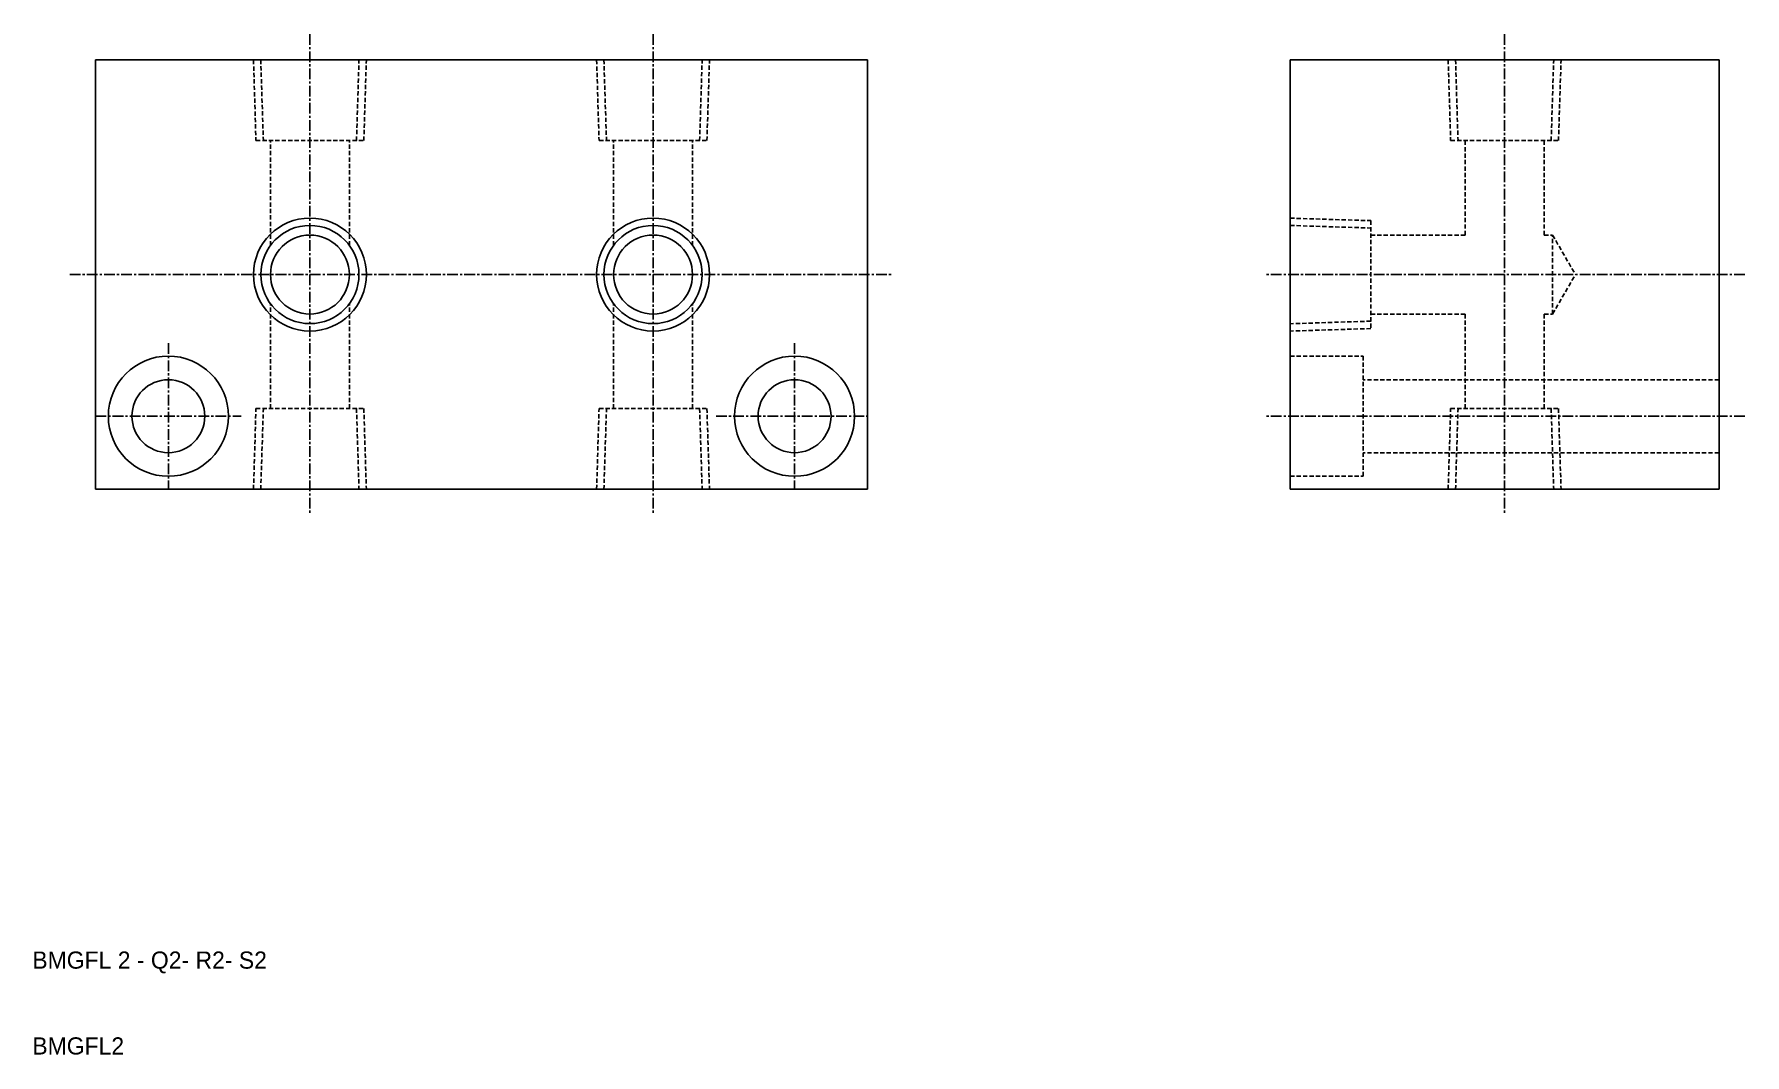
# Model space of a CAD drawing. Extents: x 1939 to 2139, y 212 to 331.
import ezdxf

# ---------------------------------------------------------------- set-up
doc = ezdxf.new("R2010")
doc.units = 0
doc.linetypes.add('CENTER', pattern=[2, 1.25, -0.25, 0.25, -0.25])
doc.linetypes.add('DASHED', pattern=[0.75, 0.5, -0.25])
doc.layers.get('0').update_dxf_attribs({"linetype": 'CONTINUOUS'})
doc.layers.add('CENTER', color=1, linetype='CENTER')

msp = doc.modelspace()

# ---------------------------------------------------------------- linework, layer by layer
at = {"color": 7, "linetype": 'CONTINUOUS'}
for p, q in [((1946.6, 328.24), (1946.6, 278.24)), ((1946.6, 328.24), (2036.6, 328.24)), ((2036.6, 328.24), (2036.6, 278.24)), ((2085.87, 328.24), (2085.87, 278.24)), ((2085.87, 328.24), (2135.87, 328.24)), ((2135.87, 328.24), (2135.87, 278.24)), ((2036.6, 278.24), (1946.6, 278.24)), ((2135.87, 278.24), (2085.87, 278.24))]:
    msp.add_line(p, q, dxfattribs=at)
at = {"color": 3, "linetype": 'DASHED'}
for p, q in [((1965.02, 328.24), (1965.31, 318.84)), ((1965.87, 328.26), (1966.17, 318.84)), ((1977.03, 318.84), (1977.32, 328.26)), ((1977.88, 318.84), (1978.18, 328.24)), ((2005.02, 328.24), (2005.31, 318.84)), ((2005.87, 328.26), (2006.17, 318.84)), ((2017.03, 318.84), (2017.32, 328.26)), ((2017.88, 318.84), (2018.18, 328.24)), ((2104.29, 328.24), (2104.58, 318.84)), ((2105.15, 328.26), (2105.44, 318.84)), ((2116.3, 318.84), (2116.59, 328.26)), ((2117.15, 318.84), (2117.45, 328.24)), ((1965.31, 318.84), (1977.88, 318.84)), ((1967, 306.64), (1967, 318.84)), ((1976.2, 306.64), (1976.2, 318.84)), ((2005.31, 318.84), (2017.88, 318.84)), ((2007, 306.64), (2007, 318.84)), ((2016.2, 306.64), (2016.2, 318.84)), ((2104.58, 318.84), (2117.15, 318.84)), ((2106.27, 307.84), (2106.27, 318.84)), ((2115.47, 307.84), (2115.47, 318.84)), ((2085.87, 309.81), (2095.27, 309.52)), ((2095.27, 309.52), (2095.27, 296.95)), ((2085.87, 308.96), (2095.27, 308.66)), ((2095.27, 307.84), (2106.27, 307.84)), ((2115.47, 307.84), (2116.47, 307.84)), ((2116.47, 298.64), (2116.47, 307.84)), ((2116.47, 307.84), (2119.12, 303.24)), ((2116.47, 298.64), (2119.12, 303.24)), ((1967, 287.64), (1967, 299.83)), ((1976.2, 287.64), (1976.2, 299.83)), ((2007, 287.64), (2007, 299.83)), ((2016.2, 287.64), (2016.2, 299.83)), ((2095.27, 297.81), (2085.87, 297.51)), ((2095.27, 298.64), (2106.27, 298.64)), ((2106.27, 287.64), (2106.27, 298.64)), ((2115.47, 287.64), (2115.47, 298.64)), ((2115.47, 298.64), (2116.47, 298.64)), ((2095.27, 296.95), (2085.87, 296.66)), ((2085.87, 293.74), (2094.37, 293.74)), ((2094.37, 293.74), (2094.37, 279.74)), ((2135.87, 290.99), (2094.37, 290.99)), ((1965.02, 278.24), (1965.31, 287.64)), ((1965.31, 287.64), (1977.88, 287.64)), ((1965.87, 278.21), (1966.17, 287.64)), ((1977.03, 287.64), (1977.32, 278.21)), ((1977.88, 287.64), (1978.18, 278.24)), ((2005.02, 278.24), (2005.31, 287.64)), ((2005.31, 287.64), (2017.88, 287.64)), ((2005.87, 278.21), (2006.17, 287.64)), ((2017.03, 287.64), (2017.32, 278.21)), ((2017.88, 287.64), (2018.18, 278.24)), ((2104.29, 278.24), (2104.58, 287.64)), ((2104.58, 287.64), (2117.15, 287.64)), ((2105.15, 278.21), (2105.44, 287.64)), ((2116.3, 287.64), (2116.59, 278.21)), ((2117.15, 287.64), (2117.45, 278.24)), ((2135.87, 282.49), (2094.37, 282.49)), ((2085.87, 279.74), (2094.37, 279.74))]:
    msp.add_line(p, q, dxfattribs=at)
at = {"color": 3, "linetype": 'CONTINUOUS'}
for centre in [(1971.6, 303.24), (2011.6, 303.24)]:
    msp.add_circle(centre, 6.58, dxfattribs=at)
at = {"color": 7, "linetype": 'CONTINUOUS'}
for centre, radius in [((1971.6, 303.24), 5.72), ((1971.6, 303.24), 4.6), ((2011.6, 303.24), 5.72), ((2011.6, 303.24), 4.6), ((1955.1, 286.74), 7), ((2028.1, 286.74), 7), ((1955.1, 286.74), 4.25), ((2028.1, 286.74), 4.25)]:
    msp.add_circle(centre, radius, dxfattribs=at)
at = {"layer": 'CENTER', "color": 1, "linetype": 'CENTER'}
for p, q in [((1971.6, 331.24), (1971.6, 275.24)), ((2011.6, 331.24), (2011.6, 275.24)), ((2110.87, 331.24), (2110.87, 275.24)), ((1943.6, 303.24), (2039.6, 303.24)), ((2138.87, 303.24), (2082.87, 303.24)), ((1955.1, 295.24), (1955.1, 278.24)), ((2028.1, 295.24), (2028.1, 278.24)), ((1946.6, 286.74), (1963.6, 286.74)), ((2018.95, 286.74), (2036.6, 286.74)), ((2138.87, 286.74), (2082.87, 286.74))]:
    msp.add_line(p, q, dxfattribs=at)

# ---------------------------------------------------------------- texts
at = {"color": 7, "linetype": 'CONTINUOUS'}
for s, p in [('BMGFL 2 - Q2- R2- S2', (1939.24, 222.38)), ('BMGFL2', (1939.24, 212.38))]:
    msp.add_text(s, height=2, dxfattribs=at).set_placement(p)

doc.saveas('drawing.dxf')
